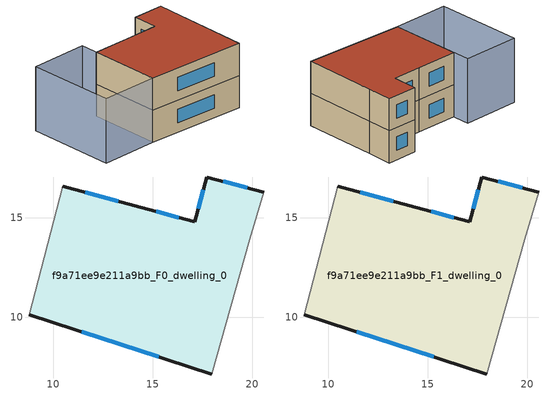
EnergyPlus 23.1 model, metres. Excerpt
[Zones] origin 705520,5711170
f9a71ee9e211a9bb_F0_dwelling_0
 floor ground (EU_floor_Construction): 20.57,16.3 19.88,13.93 17.96,7.16 8.78,10.13 10.48,16.59 14.37,15.54 17.09,14.81 17.7,17.06 z0
 wall outside (EU_wall_Construction): 8.78,10.13 17.96,7.16 / 20.57,16.3 17.7,17.06 17.09,14.81 14.37,15.54 10.48,16.59 z0:3
 wall adiabatic (EU_wall_Construction): 17.96,7.16 19.88,13.93 20.57,16.3 / 10.48,16.59 8.78,10.13 z0:3
 window (EU_Window_Construction): 11.43,9.27 15.3,8.02 / 13.25,15.85 11.6,16.29 / 16.31,15.02 15.16,15.33 / 17.52,16.41 17.27,15.46 / 19.74,16.52 18.53,16.84 z0.87:2.13
f9a71ee9e211a9bb_F1_dwelling_0
 floor to f9a71ee9e211a9bb_F0_dwelling_0 (EU_floor_Construction): 20.57,16.3 19.88,13.93 17.96,7.16 8.78,10.13 10.48,16.59 14.37,15.54 17.09,14.81 17.7,17.06 z3
 wall outside (EU_wall_Construction): 8.78,10.13 17.96,7.16 / 20.57,16.3 17.7,17.06 17.09,14.81 14.37,15.54 10.48,16.59 z3:6
 wall adiabatic (EU_wall_Construction): 17.96,7.16 19.88,13.93 20.57,16.3 / 10.48,16.59 8.78,10.13 z3:6
 window (EU_Window_Construction): 11.43,9.27 15.3,8.02 / 13.25,15.85 11.6,16.29 / 16.31,15.02 15.16,15.33 / 17.52,16.41 17.27,15.46 / 19.74,16.52 18.53,16.84 z3.87:5.13
 roof outside (EU_roof_Construction): 17.96,7.16 19.88,13.93 20.57,16.3 17.7,17.06 17.09,14.81 14.37,15.54 10.48,16.59 8.78,10.13 z6
shading: 10.9,18.18 8.78,10.13 / 8.78,10.13 3.51,11.51 / 3.51,11.51 5.63,19.57 / 5.63,19.57 10.9,18.18 z0:6
[Building]
EU S2 Campaign: North Axis=0; Terrain=City; Solar Distribution=FullExterior
[Site:Location]
London: Latitude=51.5; Longitude=-0.5; Time Zone=0; Elevation=25
[SizingPeriod:WeatherFileDays]
AnnualSizingPeriod: Begin Month=1; Begin Day of Month=1; End Month=12; End Day of Month=31; Day of Week for Start Day=Monday; Use Weather File Daylight Saving Period=No; Use Weather File Rain and Snow Indicators=No
[MATERIAL]
EU_InternalMass_Material: Roughness=MediumRough; Thickness=0.1; Conductivity=1; Density=1800; Specific Heat=900; Thermal Absorptance=0.9; Solar Absorptance=0.7; Visible Absorptance=0.7
[MATERIAL:NOMASS] Roughness=MediumRough; Thermal Absorptance=0.9; Solar Absorptance=0.7; Visible Absorptance=0.7
Name | Thermal Resistance
EU_wall_NoMass | 0.724719
EU_roof_NoMass | 2.98947
EU_floor_NoMass | 2.39157
[WINDOWMATERIAL:SIMPLEGLAZINGSYSTEM]
EU_Window_SimpleGlazing: UFactor=2.63425; Solar Heat Gain Coefficient=0.76; Visible Transmittance=0.76
[CONSTRUCTION]
EU_wall_Construction: EU_wall_NoMass
EU_roof_Construction: EU_roof_NoMass
EU_floor_Construction: EU_floor_NoMass
EU_Window_Construction: EU_Window_SimpleGlazing
EU_InternalMass_Construction: EU_InternalMass_Material
[ZONE] Type=1; Multiplier=1; Ceiling Height=autocalculate; Volume=222.101; Floor Area=autocalculate; Part of Total Floor Area=Yes
f9a71ee9e211a9bb_F0_dwelling_0; f9a71ee9e211a9bb_F1_dwelling_0
[INTERNALMASS] Construction=EU_InternalMass_Construction; Surface Area=74.0332
Name | Zone or ZoneList
f9a71ee9e211a9bb_F0_dwelling_0_EU_InternalMass | f9a71ee9e211a9bb_F0_dwelling_0
f9a71ee9e211a9bb_F1_dwelling_0_EU_InternalMass | f9a71ee9e211a9bb_F1_dwelling_0
[OTHEREQUIPMENT] Fuel Type=Electricity; Design Level Calculation Method=Watts/Area; Power per Zone Floor Area=1; Fraction Latent=0; Fraction Radiant=0; Fraction Lost=0; Carbon Dioxide Generation Rate=0; EndUse Subcategory=EU_Step8_InternalGains
Name | Zone or ZoneList or Space or SpaceList | Schedule
EU_Step8_InternalGain_f9a71ee9e211a9bb_F0_dwelling_0_f000 | f9a71ee9e211a9bb_F0_dwelling_0 | EU_Step8_GainSchedule_f9a71ee9e211a9bb_F0_dwelling_0_f000
EU_Step8_InternalGain_f9a71ee9e211a9bb_F1_dwelling_0_f000 | f9a71ee9e211a9bb_F1_dwelling_0 | EU_Step8_GainSchedule_f9a71ee9e211a9bb_F1_dwelling_0_f000
[ZONEVENTILATION:DESIGNFLOWRATE] Schedule=EU_AlwaysOn; Design Flow Rate Calculation Method=AirChanges/Hour; Air Changes per Hour=0.418135; Ventilation Type=Natural; Fan Pressure Rise=0; Fan Total Efficiency=1; Constant Term Coefficient=1; Temperature Term Coefficient=0; Velocity Term Coefficient=0; Velocity Squared Term Coefficient=0; Minimum Indoor Temperature=-100; Maximum Indoor Temperature=100; Delta Temperature=-100; Minimum Outdoor Temperature=-100; Maximum Outdoor Temperature=100; Maximum Wind Speed=40
Name | Zone or ZoneList or Space or SpaceList
EU_ConstantAir_f9a71ee9e211a9bb_F0_dwelling_0 | f9a71ee9e211a9bb_F0_dwelling_0
EU_ConstantAir_f9a71ee9e211a9bb_F1_dwelling_0 | f9a71ee9e211a9bb_F1_dwelling_0
[HVACTEMPLATE:THERMOSTAT] Constant Heating Setpoint=20; Constant Cooling Setpoint=50
EU_HeatOnly_f9a71ee9e211a9bb_F0_dwelling_0; EU_HeatOnly_f9a71ee9e211a9bb_F1_dwelling_0
[HVACTEMPLATE:ZONE:IDEALLOADSAIRSYSTEM] System Availability Schedule=EU_AlwaysOn; Maximum Heating Supply Air Temperature=50; Minimum Cooling Supply Air Temperature=13; Maximum Heating Supply Air Humidity Ratio=0.0156; Minimum Cooling Supply Air Humidity Ratio=0.0077; Heating Limit=NoLimit; Cooling Limit=NoLimit; Heating Availability Schedule=EU_AlwaysOn; Cooling Availability Schedule=EU_CoolingOff; Dehumidification Control Type=ConstantSensibleHeatRatio; Cooling Sensible Heat Ratio=0.7; Dehumidification Setpoint=60; Humidification Control Type=None; Humidification Setpoint=30; Outdoor Air Method=None; Outdoor Air Flow Rate per Person=0.00944; Outdoor Air Flow Rate per Zone Floor Area=0; Outdoor Air Flow Rate per Zone=0; Demand Controlled Ventilation Type=None; Outdoor Air Economizer Type=NoEconomizer; Heat Recovery Type=None; Sensible Heat Recovery Effectiveness=0.7; Latent Heat Recovery Effectiveness=0.65
Name | Template Thermostat
f9a71ee9e211a9bb_F0_dwelling_0 | EU_HeatOnly_f9a71ee9e211a9bb_F0_dwelling_0
f9a71ee9e211a9bb_F1_dwelling_0 | EU_HeatOnly_f9a71ee9e211a9bb_F1_dwelling_0
[SIZING:ZONE] Zone Cooling Design Supply Air Temperature Input Method=SupplyAirTemperature; Zone Cooling Design Supply Air Temperature=13; Zone Heating Design Supply Air Temperature Input Method=SupplyAirTemperature; Zone Heating Design Supply Air Temperature=50; Zone Cooling Design Supply Air Humidity Ratio=0.008; Zone Heating Design Supply Air Humidity Ratio=0.008; Cooling Design Air Flow Method=DesignDay; Cooling Design Air Flow Rate=0; Cooling Minimum Air Flow per Zone Floor Area=0.000762; Cooling Minimum Air Flow=0; Cooling Minimum Air Flow Fraction=0.2; Heating Design Air Flow Method=DesignDay; Heating Design Air Flow Rate=0; Heating Maximum Air Flow per Zone Floor Area=0.002032; Heating Maximum Air Flow=0.141576; Heating Maximum Air Flow Fraction=0.3; Account for Dedicated Outdoor Air System=No; Dedicated Outdoor Air System Control Strategy=NeutralSupplyAir; Dedicated Outdoor Air Low Setpoint Temperature for Design=autosize; Dedicated Outdoor Air High Setpoint Temperature for Design=autosize; Zone Load Sizing Method=Sensible Load Only No Latent Load; Zone Latent Cooling Design Supply Air Humidity Ratio Input Method=HumidityRatioDifference; Zone Cooling Design Supply Air Humidity Ratio Difference=0.005; Zone Latent Heating Design Supply Air Humidity Ratio Input Method=HumidityRatioDifference; Zone Humidification Design Supply Air Humidity Ratio Difference=0.005
f9a71ee9e211a9bb_F0_dwelling_0; f9a71ee9e211a9bb_F1_dwelling_0
[SCHEDULE:CONSTANT]
Name | Hourly Value
EU_AlwaysOn | 1
EU_CoolingOff | 0
[SCHEDULE:FILE] Column Number=1; Rows to Skip at Top=0; Number of Hours of Data=8760; Column Separator=Comma; Interpolate to Timestep=No; Minutes per Item=60; Adjust Schedule for Daylight Savings=Yes
Name | File
EU_Step8_GainSchedule_f9a71ee9e211a9bb_F0_dwelling_0_f000 | ../../schedules/f9a71ee9e211a9bb/f9a71ee9e211a9bb_F0_dwelling_0_f000_gain.csv
EU_Step8_GainSchedule_f9a71ee9e211a9bb_F1_dwelling_0_f000 | ../../schedules/f9a71ee9e211a9bb/f9a71ee9e211a9bb_F1_dwelling_0_f000_gain.csv
